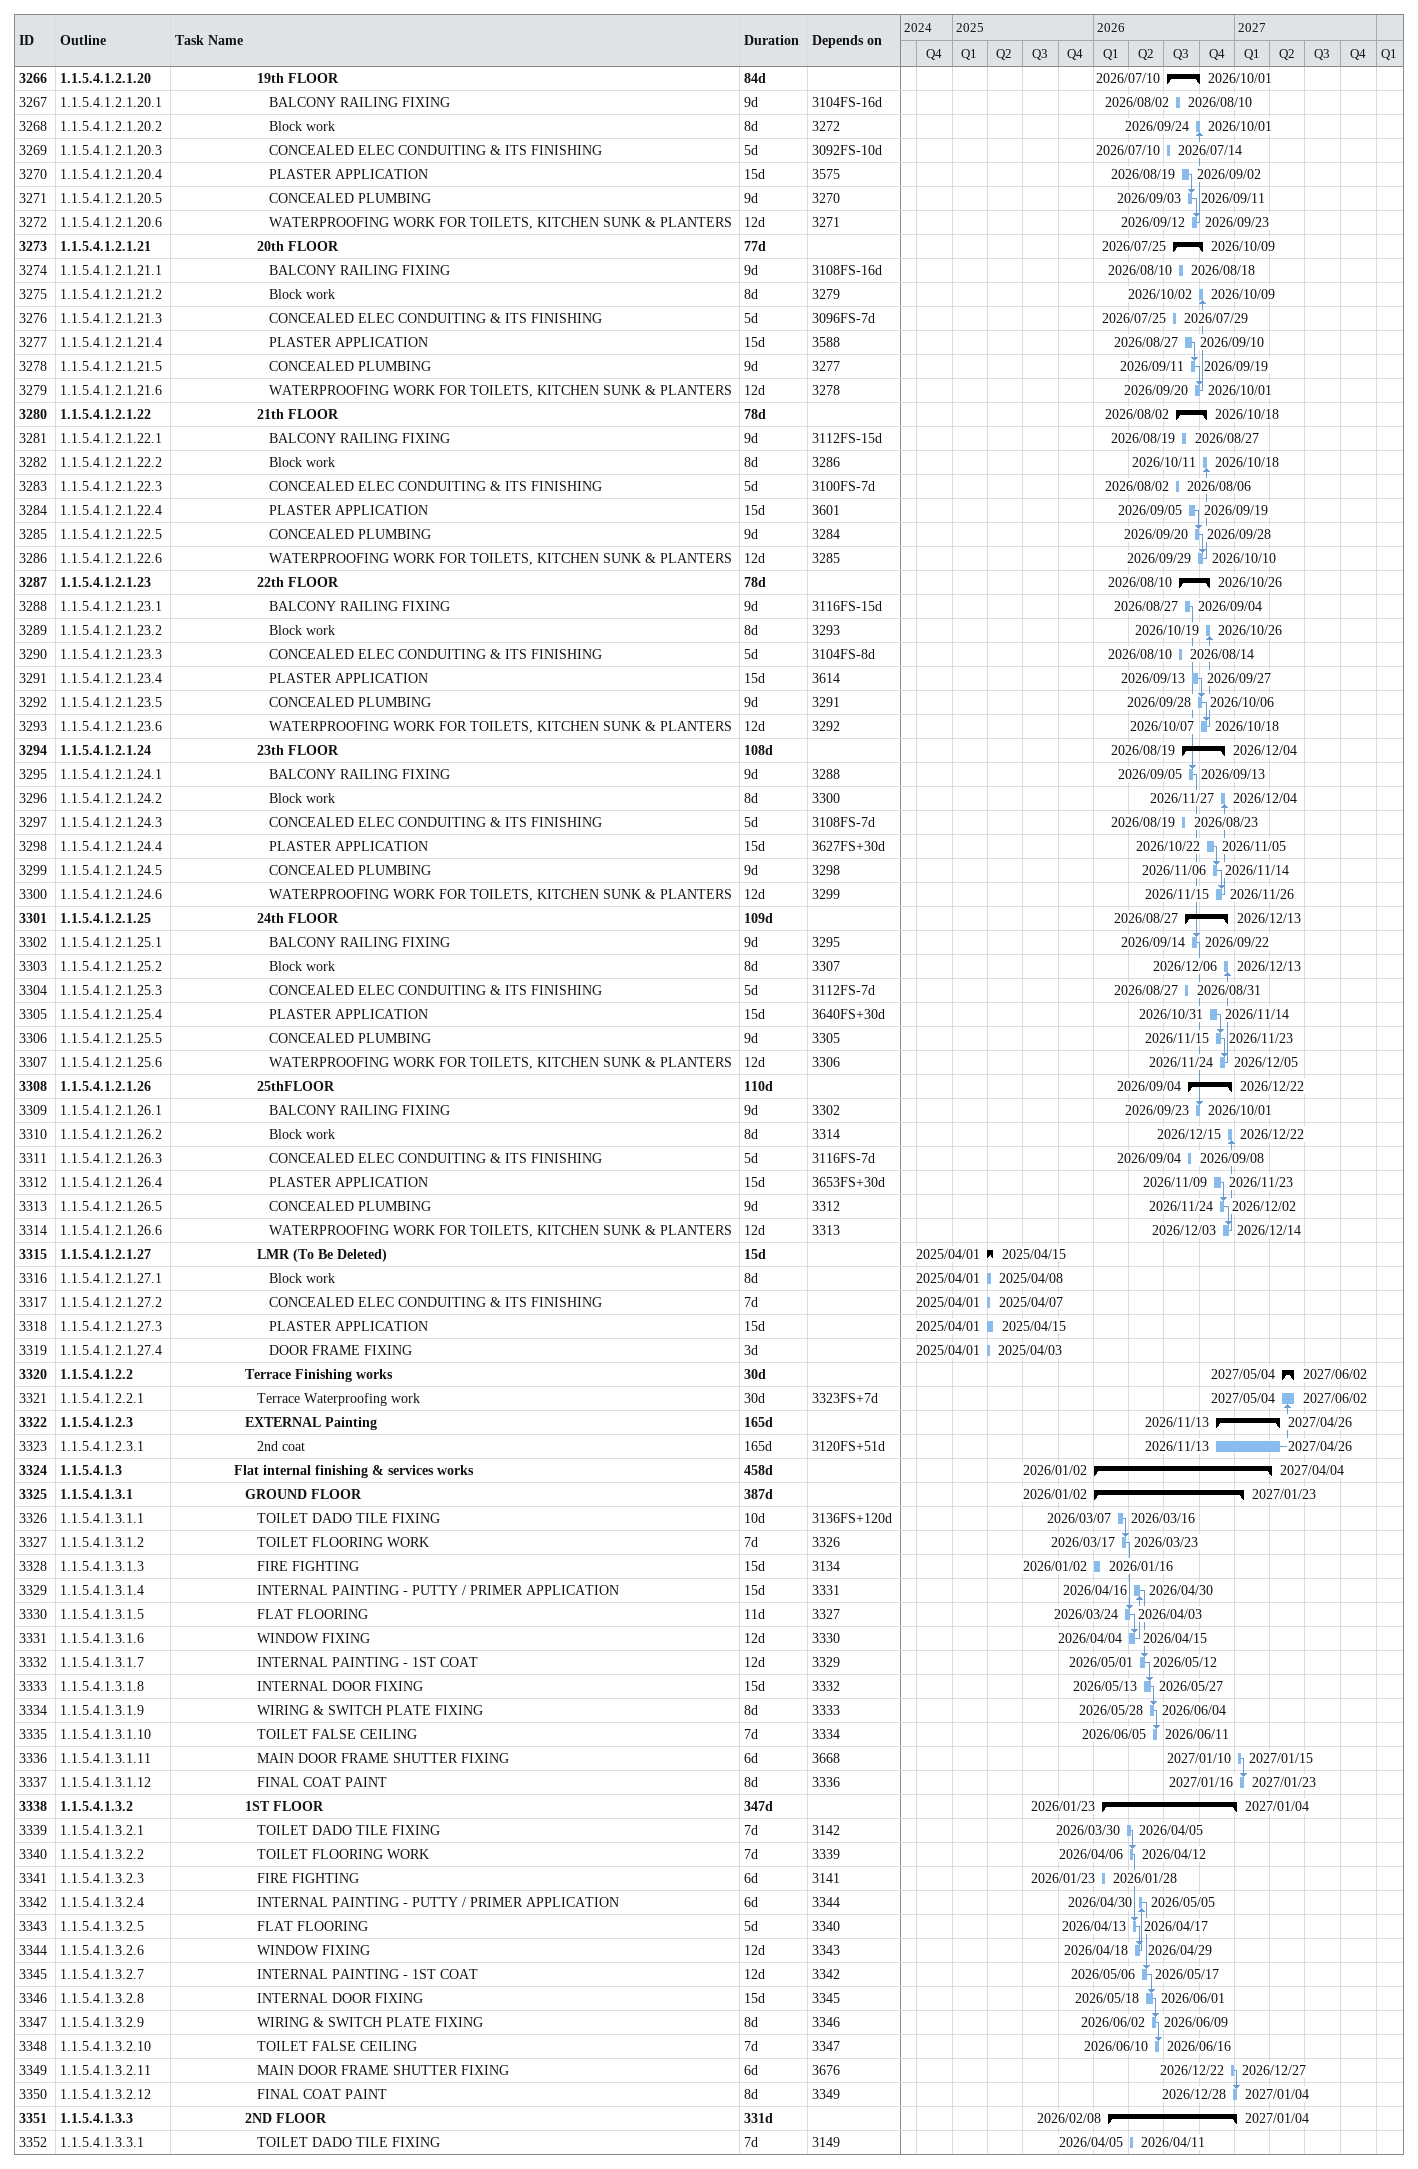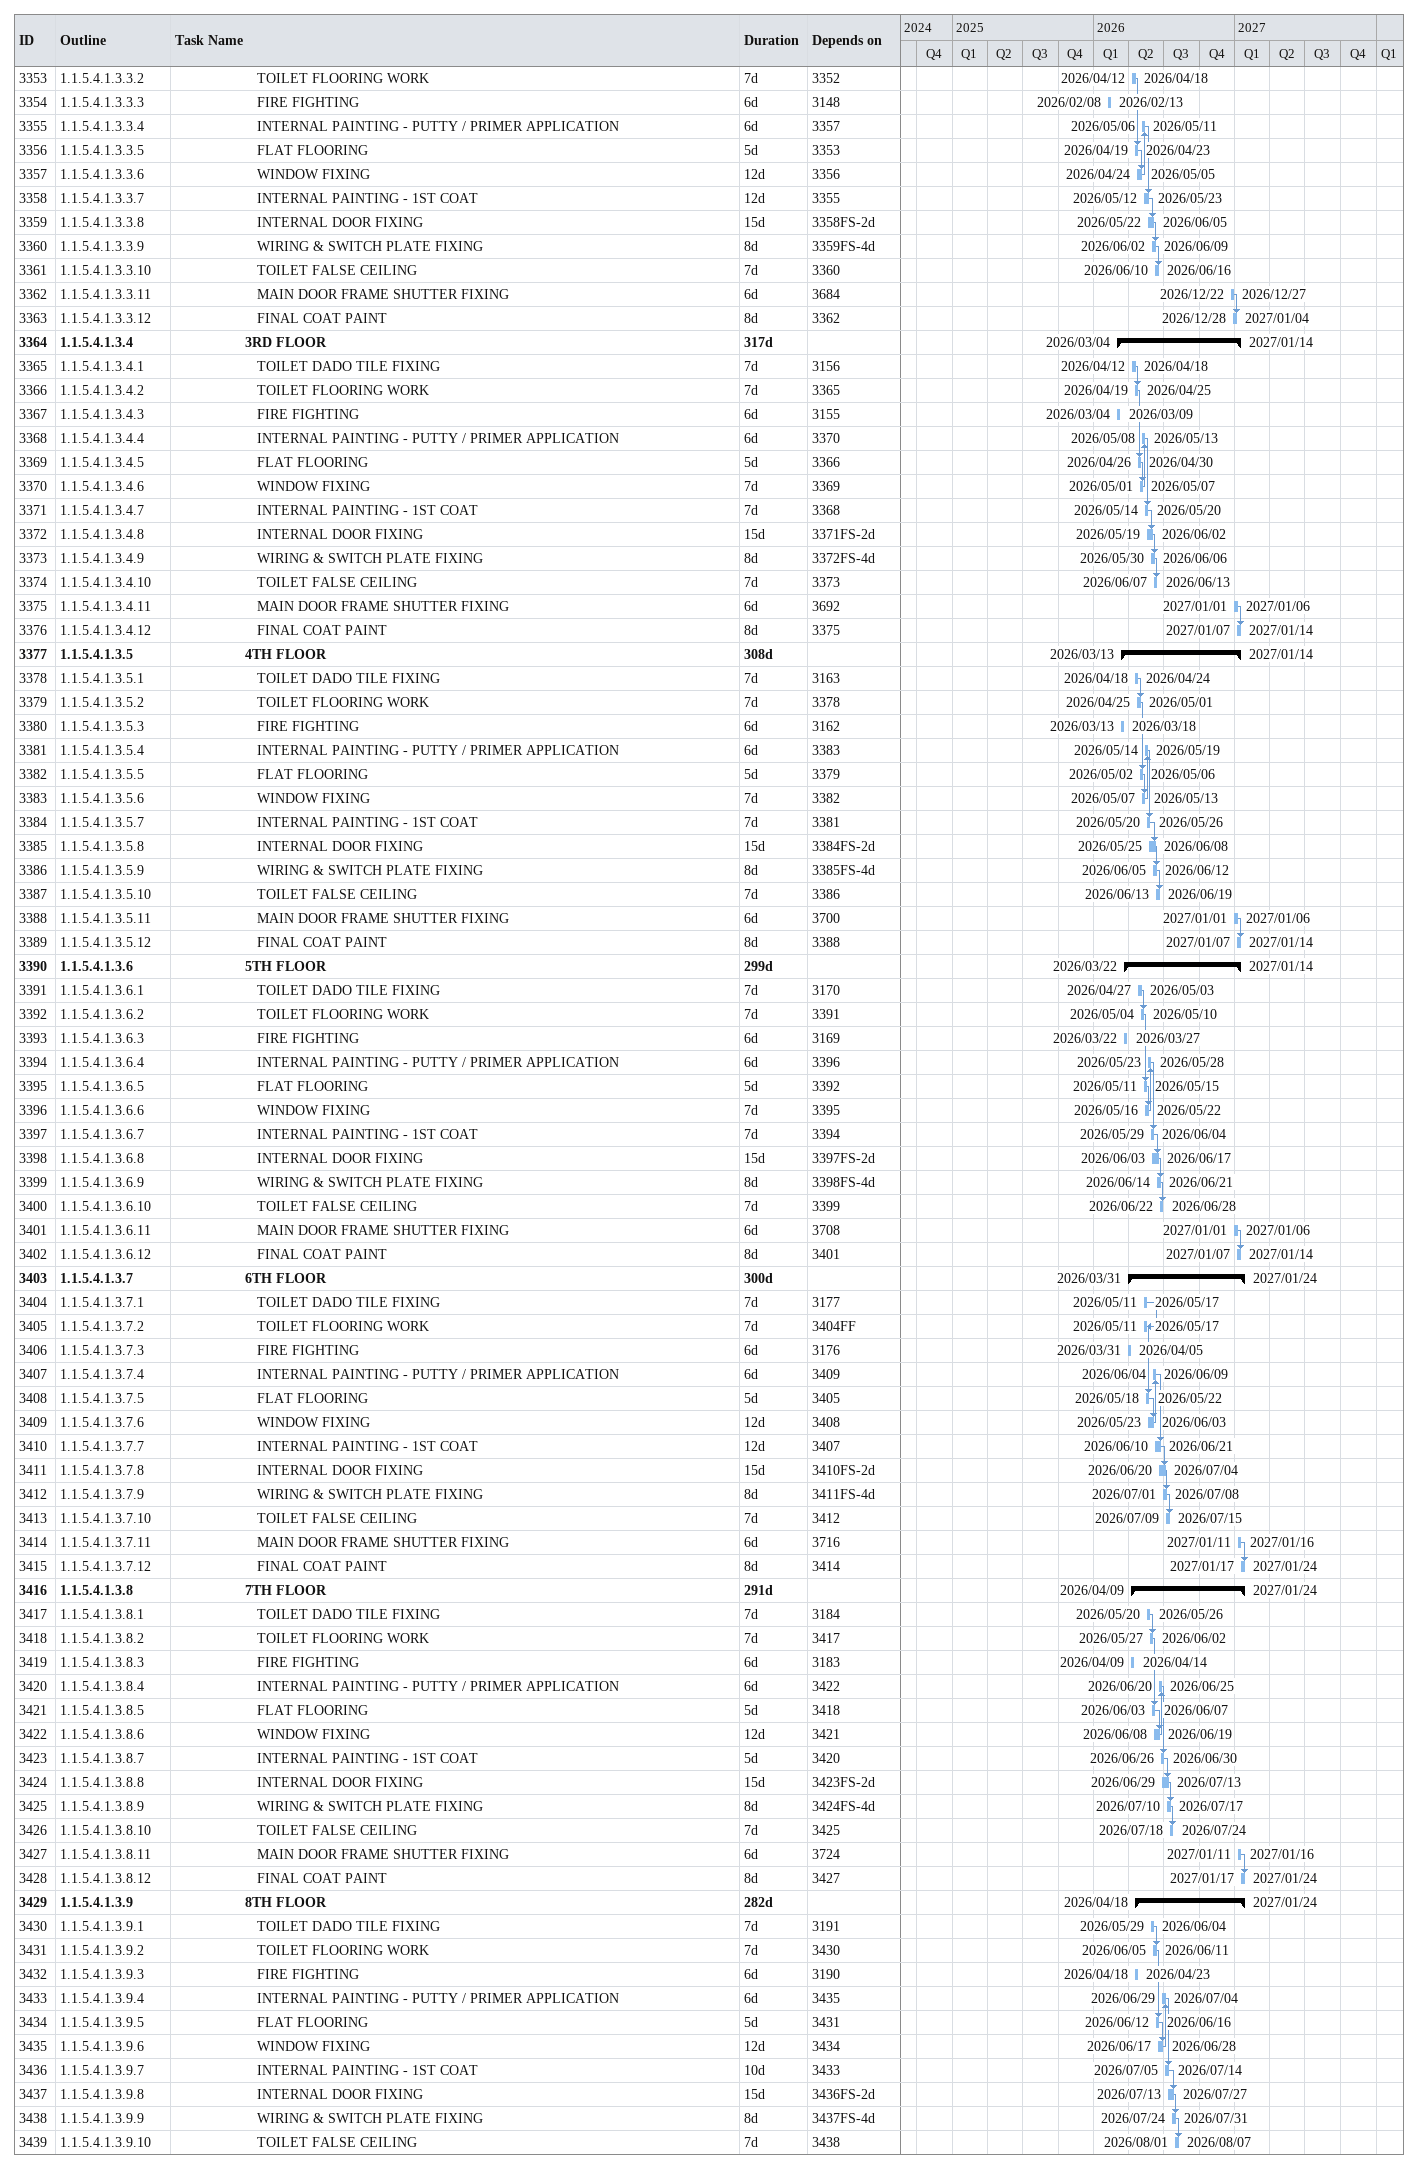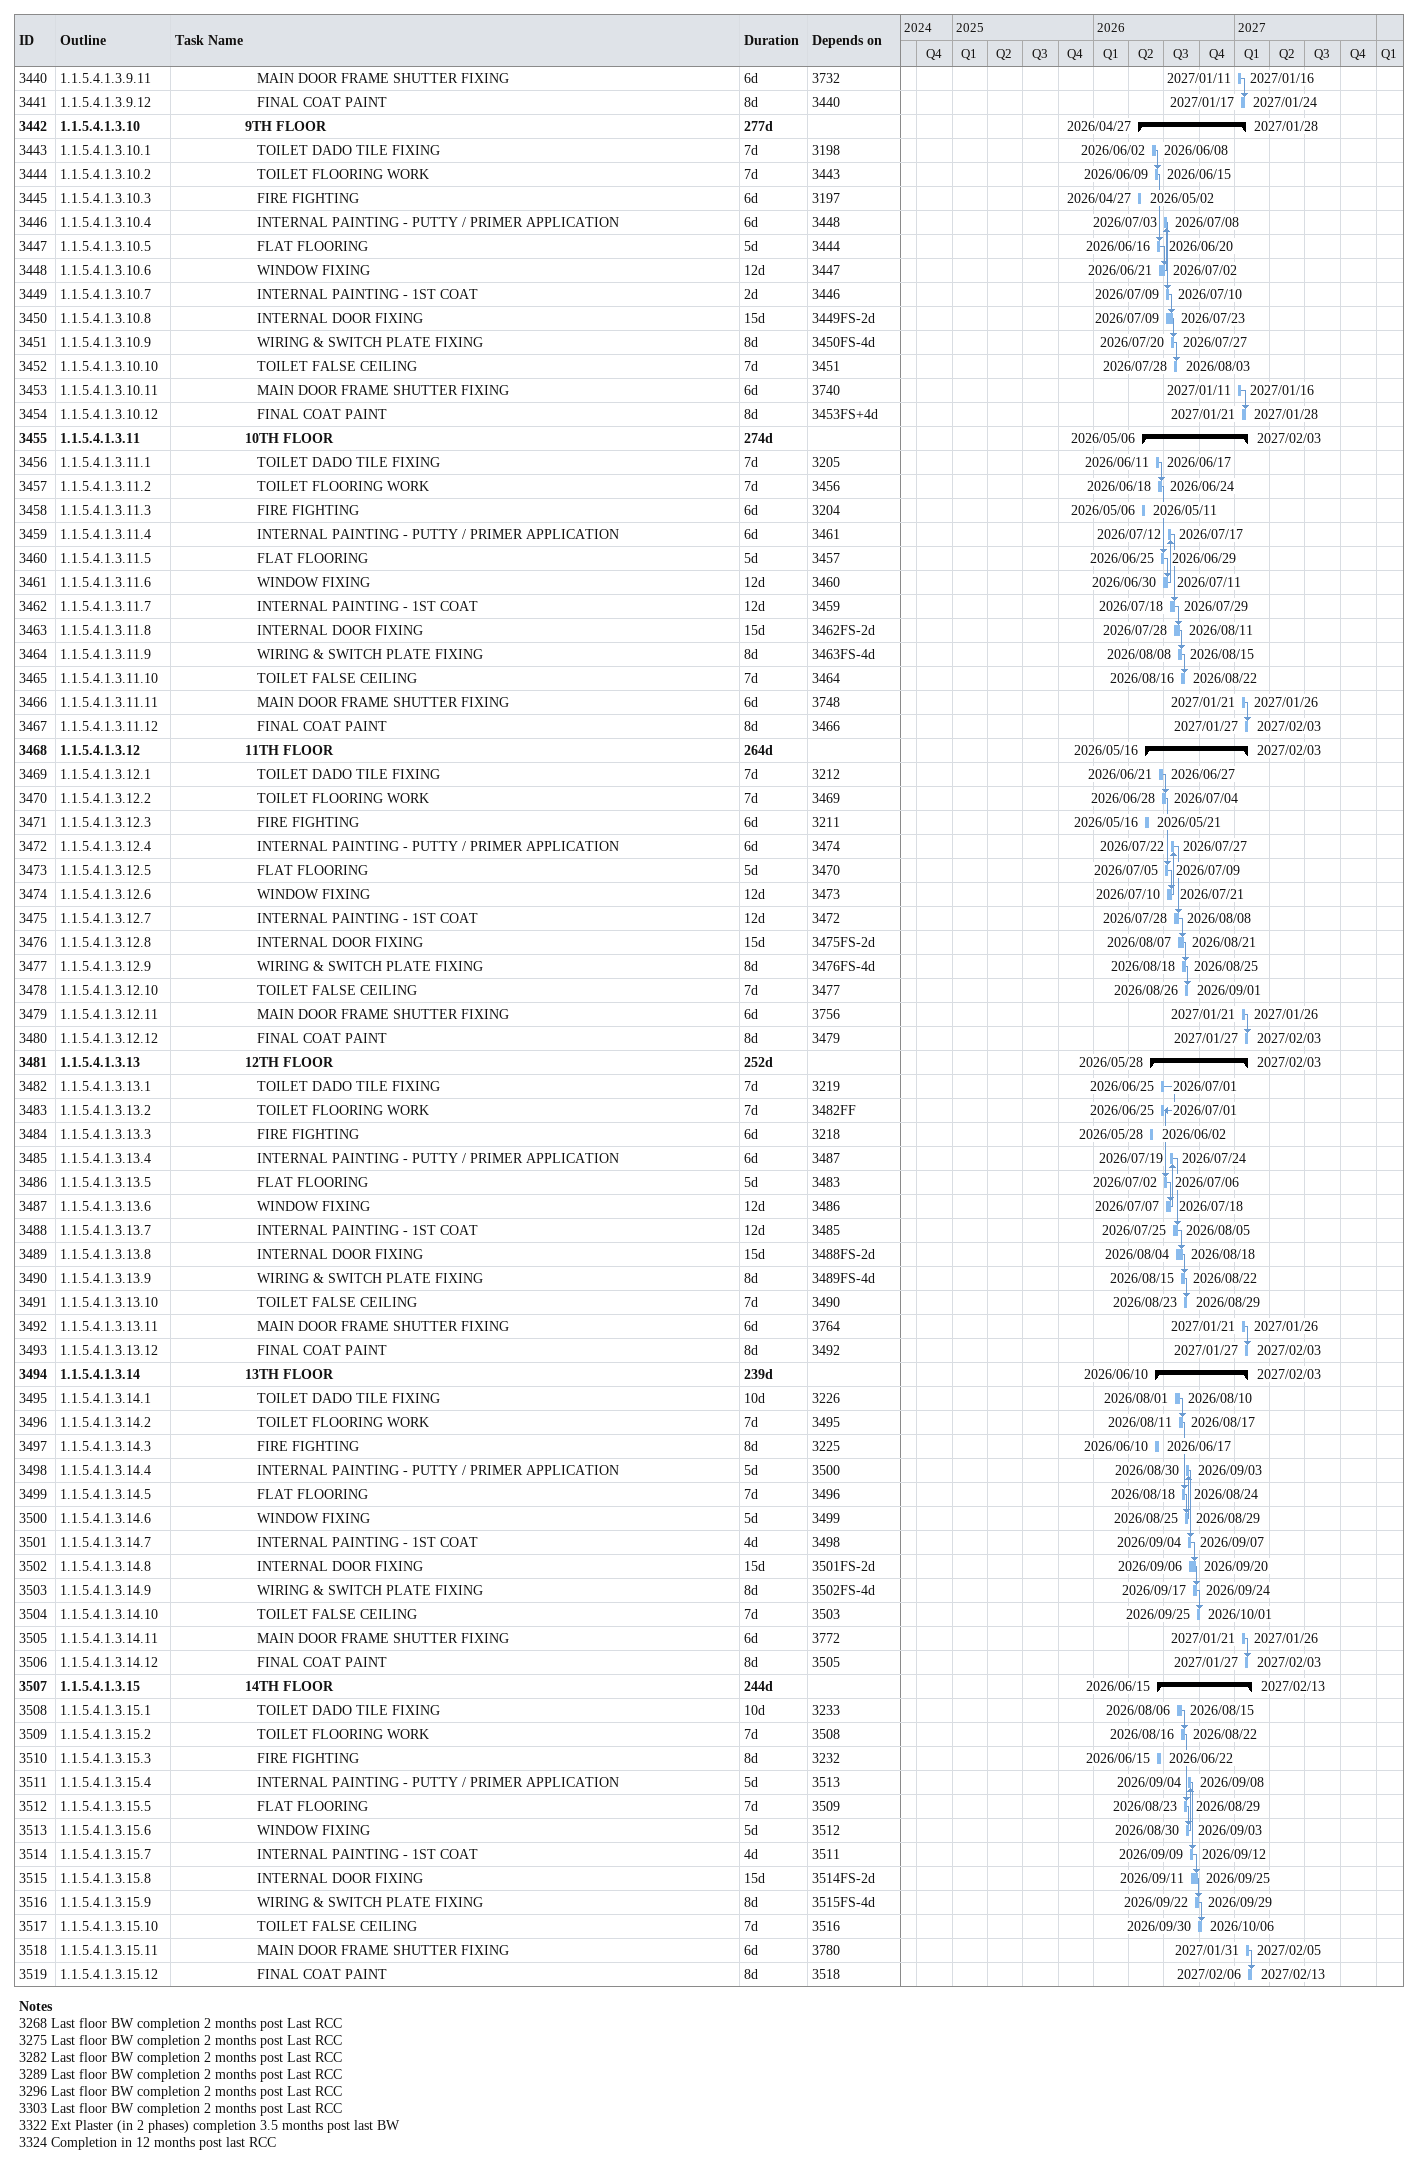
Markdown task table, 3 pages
| ID | WBS | Task | Duration | Start | Finish | Predecessors |
|---|---|---|---|---|---|---|
| 3266 | 1.1.5.4.1.2.1.20 | **19th FLOOR** | 84d | 2026-07-10 | 2026-10-01 |  |
| 3267 | 1.1.5.4.1.2.1.20.1 | BALCONY RAILING FIXING | 9d | 2026-08-02 | 2026-08-10 | 3104FS-16d |
| 3268 | 1.1.5.4.1.2.1.20.2 | Block work | 8d | 2026-09-24 | 2026-10-01 | 3272 |
| 3269 | 1.1.5.4.1.2.1.20.3 | CONCEALED ELEC CONDUITING & ITS FINISHING | 5d | 2026-07-10 | 2026-07-14 | 3092FS-10d |
| 3270 | 1.1.5.4.1.2.1.20.4 | PLASTER APPLICATION | 15d | 2026-08-19 | 2026-09-02 | 3575 |
| 3271 | 1.1.5.4.1.2.1.20.5 | CONCEALED PLUMBING | 9d | 2026-09-03 | 2026-09-11 | 3270 |
| 3272 | 1.1.5.4.1.2.1.20.6 | WATERPROOFING WORK FOR TOILETS, KITCHEN SUNK & PLANTERS | 12d | 2026-09-12 | 2026-09-23 | 3271 |
| 3273 | 1.1.5.4.1.2.1.21 | **20th FLOOR** | 77d | 2026-07-25 | 2026-10-09 |  |
| 3274 | 1.1.5.4.1.2.1.21.1 | BALCONY RAILING FIXING | 9d | 2026-08-10 | 2026-08-18 | 3108FS-16d |
| 3275 | 1.1.5.4.1.2.1.21.2 | Block work | 8d | 2026-10-02 | 2026-10-09 | 3279 |
| 3276 | 1.1.5.4.1.2.1.21.3 | CONCEALED ELEC CONDUITING & ITS FINISHING | 5d | 2026-07-25 | 2026-07-29 | 3096FS-7d |
| 3277 | 1.1.5.4.1.2.1.21.4 | PLASTER APPLICATION | 15d | 2026-08-27 | 2026-09-10 | 3588 |
| 3278 | 1.1.5.4.1.2.1.21.5 | CONCEALED PLUMBING | 9d | 2026-09-11 | 2026-09-19 | 3277 |
| 3279 | 1.1.5.4.1.2.1.21.6 | WATERPROOFING WORK FOR TOILETS, KITCHEN SUNK & PLANTERS | 12d | 2026-09-20 | 2026-10-01 | 3278 |
| 3280 | 1.1.5.4.1.2.1.22 | **21th FLOOR** | 78d | 2026-08-02 | 2026-10-18 |  |
| 3281 | 1.1.5.4.1.2.1.22.1 | BALCONY RAILING FIXING | 9d | 2026-08-19 | 2026-08-27 | 3112FS-15d |
| 3282 | 1.1.5.4.1.2.1.22.2 | Block work | 8d | 2026-10-11 | 2026-10-18 | 3286 |
| 3283 | 1.1.5.4.1.2.1.22.3 | CONCEALED ELEC CONDUITING & ITS FINISHING | 5d | 2026-08-02 | 2026-08-06 | 3100FS-7d |
| 3284 | 1.1.5.4.1.2.1.22.4 | PLASTER APPLICATION | 15d | 2026-09-05 | 2026-09-19 | 3601 |
| 3285 | 1.1.5.4.1.2.1.22.5 | CONCEALED PLUMBING | 9d | 2026-09-20 | 2026-09-28 | 3284 |
| 3286 | 1.1.5.4.1.2.1.22.6 | WATERPROOFING WORK FOR TOILETS, KITCHEN SUNK & PLANTERS | 12d | 2026-09-29 | 2026-10-10 | 3285 |
| 3287 | 1.1.5.4.1.2.1.23 | **22th FLOOR** | 78d | 2026-08-10 | 2026-10-26 |  |
| 3288 | 1.1.5.4.1.2.1.23.1 | BALCONY RAILING FIXING | 9d | 2026-08-27 | 2026-09-04 | 3116FS-15d |
| 3289 | 1.1.5.4.1.2.1.23.2 | Block work | 8d | 2026-10-19 | 2026-10-26 | 3293 |
| 3290 | 1.1.5.4.1.2.1.23.3 | CONCEALED ELEC CONDUITING & ITS FINISHING | 5d | 2026-08-10 | 2026-08-14 | 3104FS-8d |
| 3291 | 1.1.5.4.1.2.1.23.4 | PLASTER APPLICATION | 15d | 2026-09-13 | 2026-09-27 | 3614 |
| 3292 | 1.1.5.4.1.2.1.23.5 | CONCEALED PLUMBING | 9d | 2026-09-28 | 2026-10-06 | 3291 |
| 3293 | 1.1.5.4.1.2.1.23.6 | WATERPROOFING WORK FOR TOILETS, KITCHEN SUNK & PLANTERS | 12d | 2026-10-07 | 2026-10-18 | 3292 |
| 3294 | 1.1.5.4.1.2.1.24 | **23th FLOOR** | 108d | 2026-08-19 | 2026-12-04 |  |
| 3295 | 1.1.5.4.1.2.1.24.1 | BALCONY RAILING FIXING | 9d | 2026-09-05 | 2026-09-13 | 3288 |
| 3296 | 1.1.5.4.1.2.1.24.2 | Block work | 8d | 2026-11-27 | 2026-12-04 | 3300 |
| 3297 | 1.1.5.4.1.2.1.24.3 | CONCEALED ELEC CONDUITING & ITS FINISHING | 5d | 2026-08-19 | 2026-08-23 | 3108FS-7d |
| 3298 | 1.1.5.4.1.2.1.24.4 | PLASTER APPLICATION | 15d | 2026-10-22 | 2026-11-05 | 3627FS+30d |
| 3299 | 1.1.5.4.1.2.1.24.5 | CONCEALED PLUMBING | 9d | 2026-11-06 | 2026-11-14 | 3298 |
| 3300 | 1.1.5.4.1.2.1.24.6 | WATERPROOFING WORK FOR TOILETS, KITCHEN SUNK & PLANTERS | 12d | 2026-11-15 | 2026-11-26 | 3299 |
| 3301 | 1.1.5.4.1.2.1.25 | **24th FLOOR** | 109d | 2026-08-27 | 2026-12-13 |  |
| 3302 | 1.1.5.4.1.2.1.25.1 | BALCONY RAILING FIXING | 9d | 2026-09-14 | 2026-09-22 | 3295 |
| 3303 | 1.1.5.4.1.2.1.25.2 | Block work | 8d | 2026-12-06 | 2026-12-13 | 3307 |
| 3304 | 1.1.5.4.1.2.1.25.3 | CONCEALED ELEC CONDUITING & ITS FINISHING | 5d | 2026-08-27 | 2026-08-31 | 3112FS-7d |
| 3305 | 1.1.5.4.1.2.1.25.4 | PLASTER APPLICATION | 15d | 2026-10-31 | 2026-11-14 | 3640FS+30d |
| 3306 | 1.1.5.4.1.2.1.25.5 | CONCEALED PLUMBING | 9d | 2026-11-15 | 2026-11-23 | 3305 |
| 3307 | 1.1.5.4.1.2.1.25.6 | WATERPROOFING WORK FOR TOILETS, KITCHEN SUNK & PLANTERS | 12d | 2026-11-24 | 2026-12-05 | 3306 |
| 3308 | 1.1.5.4.1.2.1.26 | **25thFLOOR** | 110d | 2026-09-04 | 2026-12-22 |  |
| 3309 | 1.1.5.4.1.2.1.26.1 | BALCONY RAILING FIXING | 9d | 2026-09-23 | 2026-10-01 | 3302 |
| 3310 | 1.1.5.4.1.2.1.26.2 | Block work | 8d | 2026-12-15 | 2026-12-22 | 3314 |
| 3311 | 1.1.5.4.1.2.1.26.3 | CONCEALED ELEC CONDUITING & ITS FINISHING | 5d | 2026-09-04 | 2026-09-08 | 3116FS-7d |
| 3312 | 1.1.5.4.1.2.1.26.4 | PLASTER APPLICATION | 15d | 2026-11-09 | 2026-11-23 | 3653FS+30d |
| 3313 | 1.1.5.4.1.2.1.26.5 | CONCEALED PLUMBING | 9d | 2026-11-24 | 2026-12-02 | 3312 |
| 3314 | 1.1.5.4.1.2.1.26.6 | WATERPROOFING WORK FOR TOILETS, KITCHEN SUNK & PLANTERS | 12d | 2026-12-03 | 2026-12-14 | 3313 |
| 3315 | 1.1.5.4.1.2.1.27 | **LMR (To Be Deleted)** | 15d | 2025-04-01 | 2025-04-15 |  |
| 3316 | 1.1.5.4.1.2.1.27.1 | Block work | 8d | 2025-04-01 | 2025-04-08 |  |
| 3317 | 1.1.5.4.1.2.1.27.2 | CONCEALED ELEC CONDUITING & ITS FINISHING | 7d | 2025-04-01 | 2025-04-07 |  |
| 3318 | 1.1.5.4.1.2.1.27.3 | PLASTER APPLICATION | 15d | 2025-04-01 | 2025-04-15 |  |
| 3319 | 1.1.5.4.1.2.1.27.4 | DOOR FRAME FIXING | 3d | 2025-04-01 | 2025-04-03 |  |
| 3320 | 1.1.5.4.1.2.2 | **Terrace Finishing works** | 30d | 2027-05-04 | 2027-06-02 |  |
| 3321 | 1.1.5.4.1.2.2.1 | Terrace Waterproofing work | 30d | 2027-05-04 | 2027-06-02 | 3323FS+7d |
| 3322 | 1.1.5.4.1.2.3 | **EXTERNAL Painting** | 165d | 2026-11-13 | 2027-04-26 |  |
| 3323 | 1.1.5.4.1.2.3.1 | 2nd coat | 165d | 2026-11-13 | 2027-04-26 | 3120FS+51d |
| 3324 | 1.1.5.4.1.3 | **Flat internal finishing & services works** | 458d | 2026-01-02 | 2027-04-04 |  |
| 3325 | 1.1.5.4.1.3.1 | **GROUND FLOOR** | 387d | 2026-01-02 | 2027-01-23 |  |
| 3326 | 1.1.5.4.1.3.1.1 | TOILET DADO TILE FIXING | 10d | 2026-03-07 | 2026-03-16 | 3136FS+120d |
| 3327 | 1.1.5.4.1.3.1.2 | TOILET FLOORING WORK | 7d | 2026-03-17 | 2026-03-23 | 3326 |
| 3328 | 1.1.5.4.1.3.1.3 | FIRE FIGHTING | 15d | 2026-01-02 | 2026-01-16 | 3134 |
| 3329 | 1.1.5.4.1.3.1.4 | INTERNAL PAINTING - PUTTY / PRIMER APPLICATION | 15d | 2026-04-16 | 2026-04-30 | 3331 |
| 3330 | 1.1.5.4.1.3.1.5 | FLAT FLOORING | 11d | 2026-03-24 | 2026-04-03 | 3327 |
| 3331 | 1.1.5.4.1.3.1.6 | WINDOW FIXING | 12d | 2026-04-04 | 2026-04-15 | 3330 |
| 3332 | 1.1.5.4.1.3.1.7 | INTERNAL PAINTING - 1ST COAT | 12d | 2026-05-01 | 2026-05-12 | 3329 |
| 3333 | 1.1.5.4.1.3.1.8 | INTERNAL DOOR FIXING | 15d | 2026-05-13 | 2026-05-27 | 3332 |
| 3334 | 1.1.5.4.1.3.1.9 | WIRING & SWITCH PLATE FIXING | 8d | 2026-05-28 | 2026-06-04 | 3333 |
| 3335 | 1.1.5.4.1.3.1.10 | TOILET FALSE CEILING | 7d | 2026-06-05 | 2026-06-11 | 3334 |
| 3336 | 1.1.5.4.1.3.1.11 | MAIN DOOR FRAME SHUTTER FIXING | 6d | 2027-01-10 | 2027-01-15 | 3668 |
| 3337 | 1.1.5.4.1.3.1.12 | FINAL COAT PAINT | 8d | 2027-01-16 | 2027-01-23 | 3336 |
| 3338 | 1.1.5.4.1.3.2 | **1ST FLOOR** | 347d | 2026-01-23 | 2027-01-04 |  |
| 3339 | 1.1.5.4.1.3.2.1 | TOILET DADO TILE FIXING | 7d | 2026-03-30 | 2026-04-05 | 3142 |
| 3340 | 1.1.5.4.1.3.2.2 | TOILET FLOORING WORK | 7d | 2026-04-06 | 2026-04-12 | 3339 |
| 3341 | 1.1.5.4.1.3.2.3 | FIRE FIGHTING | 6d | 2026-01-23 | 2026-01-28 | 3141 |
| 3342 | 1.1.5.4.1.3.2.4 | INTERNAL PAINTING - PUTTY / PRIMER APPLICATION | 6d | 2026-04-30 | 2026-05-05 | 3344 |
| 3343 | 1.1.5.4.1.3.2.5 | FLAT FLOORING | 5d | 2026-04-13 | 2026-04-17 | 3340 |
| 3344 | 1.1.5.4.1.3.2.6 | WINDOW FIXING | 12d | 2026-04-18 | 2026-04-29 | 3343 |
| 3345 | 1.1.5.4.1.3.2.7 | INTERNAL PAINTING - 1ST COAT | 12d | 2026-05-06 | 2026-05-17 | 3342 |
| 3346 | 1.1.5.4.1.3.2.8 | INTERNAL DOOR FIXING | 15d | 2026-05-18 | 2026-06-01 | 3345 |
| 3347 | 1.1.5.4.1.3.2.9 | WIRING & SWITCH PLATE FIXING | 8d | 2026-06-02 | 2026-06-09 | 3346 |
| 3348 | 1.1.5.4.1.3.2.10 | TOILET FALSE CEILING | 7d | 2026-06-10 | 2026-06-16 | 3347 |
| 3349 | 1.1.5.4.1.3.2.11 | MAIN DOOR FRAME SHUTTER FIXING | 6d | 2026-12-22 | 2026-12-27 | 3676 |
| 3350 | 1.1.5.4.1.3.2.12 | FINAL COAT PAINT | 8d | 2026-12-28 | 2027-01-04 | 3349 |
| 3351 | 1.1.5.4.1.3.3 | **2ND FLOOR** | 331d | 2026-02-08 | 2027-01-04 |  |
| 3352 | 1.1.5.4.1.3.3.1 | TOILET DADO TILE FIXING | 7d | 2026-04-05 | 2026-04-11 | 3149 |
| 3353 | 1.1.5.4.1.3.3.2 | TOILET FLOORING WORK | 7d | 2026-04-12 | 2026-04-18 | 3352 |
| 3354 | 1.1.5.4.1.3.3.3 | FIRE FIGHTING | 6d | 2026-02-08 | 2026-02-13 | 3148 |
| 3355 | 1.1.5.4.1.3.3.4 | INTERNAL PAINTING - PUTTY / PRIMER APPLICATION | 6d | 2026-05-06 | 2026-05-11 | 3357 |
| 3356 | 1.1.5.4.1.3.3.5 | FLAT FLOORING | 5d | 2026-04-19 | 2026-04-23 | 3353 |
| 3357 | 1.1.5.4.1.3.3.6 | WINDOW FIXING | 12d | 2026-04-24 | 2026-05-05 | 3356 |
| 3358 | 1.1.5.4.1.3.3.7 | INTERNAL PAINTING - 1ST COAT | 12d | 2026-05-12 | 2026-05-23 | 3355 |
| 3359 | 1.1.5.4.1.3.3.8 | INTERNAL DOOR FIXING | 15d | 2026-05-22 | 2026-06-05 | 3358FS-2d |
| 3360 | 1.1.5.4.1.3.3.9 | WIRING & SWITCH PLATE FIXING | 8d | 2026-06-02 | 2026-06-09 | 3359FS-4d |
| 3361 | 1.1.5.4.1.3.3.10 | TOILET FALSE CEILING | 7d | 2026-06-10 | 2026-06-16 | 3360 |
| 3362 | 1.1.5.4.1.3.3.11 | MAIN DOOR FRAME SHUTTER FIXING | 6d | 2026-12-22 | 2026-12-27 | 3684 |
| 3363 | 1.1.5.4.1.3.3.12 | FINAL COAT PAINT | 8d | 2026-12-28 | 2027-01-04 | 3362 |
| 3364 | 1.1.5.4.1.3.4 | **3RD FLOOR** | 317d | 2026-03-04 | 2027-01-14 |  |
| 3365 | 1.1.5.4.1.3.4.1 | TOILET DADO TILE FIXING | 7d | 2026-04-12 | 2026-04-18 | 3156 |
| 3366 | 1.1.5.4.1.3.4.2 | TOILET FLOORING WORK | 7d | 2026-04-19 | 2026-04-25 | 3365 |
| 3367 | 1.1.5.4.1.3.4.3 | FIRE FIGHTING | 6d | 2026-03-04 | 2026-03-09 | 3155 |
| 3368 | 1.1.5.4.1.3.4.4 | INTERNAL PAINTING - PUTTY / PRIMER APPLICATION | 6d | 2026-05-08 | 2026-05-13 | 3370 |
| 3369 | 1.1.5.4.1.3.4.5 | FLAT FLOORING | 5d | 2026-04-26 | 2026-04-30 | 3366 |
| 3370 | 1.1.5.4.1.3.4.6 | WINDOW FIXING | 7d | 2026-05-01 | 2026-05-07 | 3369 |
| 3371 | 1.1.5.4.1.3.4.7 | INTERNAL PAINTING - 1ST COAT | 7d | 2026-05-14 | 2026-05-20 | 3368 |
| 3372 | 1.1.5.4.1.3.4.8 | INTERNAL DOOR FIXING | 15d | 2026-05-19 | 2026-06-02 | 3371FS-2d |
| 3373 | 1.1.5.4.1.3.4.9 | WIRING & SWITCH PLATE FIXING | 8d | 2026-05-30 | 2026-06-06 | 3372FS-4d |
| 3374 | 1.1.5.4.1.3.4.10 | TOILET FALSE CEILING | 7d | 2026-06-07 | 2026-06-13 | 3373 |
| 3375 | 1.1.5.4.1.3.4.11 | MAIN DOOR FRAME SHUTTER FIXING | 6d | 2027-01-01 | 2027-01-06 | 3692 |
| 3376 | 1.1.5.4.1.3.4.12 | FINAL COAT PAINT | 8d | 2027-01-07 | 2027-01-14 | 3375 |
| 3377 | 1.1.5.4.1.3.5 | **4TH FLOOR** | 308d | 2026-03-13 | 2027-01-14 |  |
| 3378 | 1.1.5.4.1.3.5.1 | TOILET DADO TILE FIXING | 7d | 2026-04-18 | 2026-04-24 | 3163 |
| 3379 | 1.1.5.4.1.3.5.2 | TOILET FLOORING WORK | 7d | 2026-04-25 | 2026-05-01 | 3378 |
| 3380 | 1.1.5.4.1.3.5.3 | FIRE FIGHTING | 6d | 2026-03-13 | 2026-03-18 | 3162 |
| 3381 | 1.1.5.4.1.3.5.4 | INTERNAL PAINTING - PUTTY / PRIMER APPLICATION | 6d | 2026-05-14 | 2026-05-19 | 3383 |
| 3382 | 1.1.5.4.1.3.5.5 | FLAT FLOORING | 5d | 2026-05-02 | 2026-05-06 | 3379 |
| 3383 | 1.1.5.4.1.3.5.6 | WINDOW FIXING | 7d | 2026-05-07 | 2026-05-13 | 3382 |
| 3384 | 1.1.5.4.1.3.5.7 | INTERNAL PAINTING - 1ST COAT | 7d | 2026-05-20 | 2026-05-26 | 3381 |
| 3385 | 1.1.5.4.1.3.5.8 | INTERNAL DOOR FIXING | 15d | 2026-05-25 | 2026-06-08 | 3384FS-2d |
| 3386 | 1.1.5.4.1.3.5.9 | WIRING & SWITCH PLATE FIXING | 8d | 2026-06-05 | 2026-06-12 | 3385FS-4d |
| 3387 | 1.1.5.4.1.3.5.10 | TOILET FALSE CEILING | 7d | 2026-06-13 | 2026-06-19 | 3386 |
| 3388 | 1.1.5.4.1.3.5.11 | MAIN DOOR FRAME SHUTTER FIXING | 6d | 2027-01-01 | 2027-01-06 | 3700 |
| 3389 | 1.1.5.4.1.3.5.12 | FINAL COAT PAINT | 8d | 2027-01-07 | 2027-01-14 | 3388 |
| 3390 | 1.1.5.4.1.3.6 | **5TH FLOOR** | 299d | 2026-03-22 | 2027-01-14 |  |
| 3391 | 1.1.5.4.1.3.6.1 | TOILET DADO TILE FIXING | 7d | 2026-04-27 | 2026-05-03 | 3170 |
| 3392 | 1.1.5.4.1.3.6.2 | TOILET FLOORING WORK | 7d | 2026-05-04 | 2026-05-10 | 3391 |
| 3393 | 1.1.5.4.1.3.6.3 | FIRE FIGHTING | 6d | 2026-03-22 | 2026-03-27 | 3169 |
| 3394 | 1.1.5.4.1.3.6.4 | INTERNAL PAINTING - PUTTY / PRIMER APPLICATION | 6d | 2026-05-23 | 2026-05-28 | 3396 |
| 3395 | 1.1.5.4.1.3.6.5 | FLAT FLOORING | 5d | 2026-05-11 | 2026-05-15 | 3392 |
| 3396 | 1.1.5.4.1.3.6.6 | WINDOW FIXING | 7d | 2026-05-16 | 2026-05-22 | 3395 |
| 3397 | 1.1.5.4.1.3.6.7 | INTERNAL PAINTING - 1ST COAT | 7d | 2026-05-29 | 2026-06-04 | 3394 |
| 3398 | 1.1.5.4.1.3.6.8 | INTERNAL DOOR FIXING | 15d | 2026-06-03 | 2026-06-17 | 3397FS-2d |
| 3399 | 1.1.5.4.1.3.6.9 | WIRING & SWITCH PLATE FIXING | 8d | 2026-06-14 | 2026-06-21 | 3398FS-4d |
| 3400 | 1.1.5.4.1.3.6.10 | TOILET FALSE CEILING | 7d | 2026-06-22 | 2026-06-28 | 3399 |
| 3401 | 1.1.5.4.1.3.6.11 | MAIN DOOR FRAME SHUTTER FIXING | 6d | 2027-01-01 | 2027-01-06 | 3708 |
| 3402 | 1.1.5.4.1.3.6.12 | FINAL COAT PAINT | 8d | 2027-01-07 | 2027-01-14 | 3401 |
| 3403 | 1.1.5.4.1.3.7 | **6TH FLOOR** | 300d | 2026-03-31 | 2027-01-24 |  |
| 3404 | 1.1.5.4.1.3.7.1 | TOILET DADO TILE FIXING | 7d | 2026-05-11 | 2026-05-17 | 3177 |
| 3405 | 1.1.5.4.1.3.7.2 | TOILET FLOORING WORK | 7d | 2026-05-11 | 2026-05-17 | 3404FF |
| 3406 | 1.1.5.4.1.3.7.3 | FIRE FIGHTING | 6d | 2026-03-31 | 2026-04-05 | 3176 |
| 3407 | 1.1.5.4.1.3.7.4 | INTERNAL PAINTING - PUTTY / PRIMER APPLICATION | 6d | 2026-06-04 | 2026-06-09 | 3409 |
| 3408 | 1.1.5.4.1.3.7.5 | FLAT FLOORING | 5d | 2026-05-18 | 2026-05-22 | 3405 |
| 3409 | 1.1.5.4.1.3.7.6 | WINDOW FIXING | 12d | 2026-05-23 | 2026-06-03 | 3408 |
| 3410 | 1.1.5.4.1.3.7.7 | INTERNAL PAINTING - 1ST COAT | 12d | 2026-06-10 | 2026-06-21 | 3407 |
| 3411 | 1.1.5.4.1.3.7.8 | INTERNAL DOOR FIXING | 15d | 2026-06-20 | 2026-07-04 | 3410FS-2d |
| 3412 | 1.1.5.4.1.3.7.9 | WIRING & SWITCH PLATE FIXING | 8d | 2026-07-01 | 2026-07-08 | 3411FS-4d |
| 3413 | 1.1.5.4.1.3.7.10 | TOILET FALSE CEILING | 7d | 2026-07-09 | 2026-07-15 | 3412 |
| 3414 | 1.1.5.4.1.3.7.11 | MAIN DOOR FRAME SHUTTER FIXING | 6d | 2027-01-11 | 2027-01-16 | 3716 |
| 3415 | 1.1.5.4.1.3.7.12 | FINAL COAT PAINT | 8d | 2027-01-17 | 2027-01-24 | 3414 |
| 3416 | 1.1.5.4.1.3.8 | **7TH FLOOR** | 291d | 2026-04-09 | 2027-01-24 |  |
| 3417 | 1.1.5.4.1.3.8.1 | TOILET DADO TILE FIXING | 7d | 2026-05-20 | 2026-05-26 | 3184 |
| 3418 | 1.1.5.4.1.3.8.2 | TOILET FLOORING WORK | 7d | 2026-05-27 | 2026-06-02 | 3417 |
| 3419 | 1.1.5.4.1.3.8.3 | FIRE FIGHTING | 6d | 2026-04-09 | 2026-04-14 | 3183 |
| 3420 | 1.1.5.4.1.3.8.4 | INTERNAL PAINTING - PUTTY / PRIMER APPLICATION | 6d | 2026-06-20 | 2026-06-25 | 3422 |
| 3421 | 1.1.5.4.1.3.8.5 | FLAT FLOORING | 5d | 2026-06-03 | 2026-06-07 | 3418 |
| 3422 | 1.1.5.4.1.3.8.6 | WINDOW FIXING | 12d | 2026-06-08 | 2026-06-19 | 3421 |
| 3423 | 1.1.5.4.1.3.8.7 | INTERNAL PAINTING - 1ST COAT | 5d | 2026-06-26 | 2026-06-30 | 3420 |
| 3424 | 1.1.5.4.1.3.8.8 | INTERNAL DOOR FIXING | 15d | 2026-06-29 | 2026-07-13 | 3423FS-2d |
| 3425 | 1.1.5.4.1.3.8.9 | WIRING & SWITCH PLATE FIXING | 8d | 2026-07-10 | 2026-07-17 | 3424FS-4d |
| 3426 | 1.1.5.4.1.3.8.10 | TOILET FALSE CEILING | 7d | 2026-07-18 | 2026-07-24 | 3425 |
| 3427 | 1.1.5.4.1.3.8.11 | MAIN DOOR FRAME SHUTTER FIXING | 6d | 2027-01-11 | 2027-01-16 | 3724 |
| 3428 | 1.1.5.4.1.3.8.12 | FINAL COAT PAINT | 8d | 2027-01-17 | 2027-01-24 | 3427 |
| 3429 | 1.1.5.4.1.3.9 | **8TH FLOOR** | 282d | 2026-04-18 | 2027-01-24 |  |
| 3430 | 1.1.5.4.1.3.9.1 | TOILET DADO TILE FIXING | 7d | 2026-05-29 | 2026-06-04 | 3191 |
| 3431 | 1.1.5.4.1.3.9.2 | TOILET FLOORING WORK | 7d | 2026-06-05 | 2026-06-11 | 3430 |
| 3432 | 1.1.5.4.1.3.9.3 | FIRE FIGHTING | 6d | 2026-04-18 | 2026-04-23 | 3190 |
| 3433 | 1.1.5.4.1.3.9.4 | INTERNAL PAINTING - PUTTY / PRIMER APPLICATION | 6d | 2026-06-29 | 2026-07-04 | 3435 |
| 3434 | 1.1.5.4.1.3.9.5 | FLAT FLOORING | 5d | 2026-06-12 | 2026-06-16 | 3431 |
| 3435 | 1.1.5.4.1.3.9.6 | WINDOW FIXING | 12d | 2026-06-17 | 2026-06-28 | 3434 |
| 3436 | 1.1.5.4.1.3.9.7 | INTERNAL PAINTING - 1ST COAT | 10d | 2026-07-05 | 2026-07-14 | 3433 |
| 3437 | 1.1.5.4.1.3.9.8 | INTERNAL DOOR FIXING | 15d | 2026-07-13 | 2026-07-27 | 3436FS-2d |
| 3438 | 1.1.5.4.1.3.9.9 | WIRING & SWITCH PLATE FIXING | 8d | 2026-07-24 | 2026-07-31 | 3437FS-4d |
| 3439 | 1.1.5.4.1.3.9.10 | TOILET FALSE CEILING | 7d | 2026-08-01 | 2026-08-07 | 3438 |
| 3440 | 1.1.5.4.1.3.9.11 | MAIN DOOR FRAME SHUTTER FIXING | 6d | 2027-01-11 | 2027-01-16 | 3732 |
| 3441 | 1.1.5.4.1.3.9.12 | FINAL COAT PAINT | 8d | 2027-01-17 | 2027-01-24 | 3440 |
| 3442 | 1.1.5.4.1.3.10 | **9TH FLOOR** | 277d | 2026-04-27 | 2027-01-28 |  |
| 3443 | 1.1.5.4.1.3.10.1 | TOILET DADO TILE FIXING | 7d | 2026-06-02 | 2026-06-08 | 3198 |
| 3444 | 1.1.5.4.1.3.10.2 | TOILET FLOORING WORK | 7d | 2026-06-09 | 2026-06-15 | 3443 |
| 3445 | 1.1.5.4.1.3.10.3 | FIRE FIGHTING | 6d | 2026-04-27 | 2026-05-02 | 3197 |
| 3446 | 1.1.5.4.1.3.10.4 | INTERNAL PAINTING - PUTTY / PRIMER APPLICATION | 6d | 2026-07-03 | 2026-07-08 | 3448 |
| 3447 | 1.1.5.4.1.3.10.5 | FLAT FLOORING | 5d | 2026-06-16 | 2026-06-20 | 3444 |
| 3448 | 1.1.5.4.1.3.10.6 | WINDOW FIXING | 12d | 2026-06-21 | 2026-07-02 | 3447 |
| 3449 | 1.1.5.4.1.3.10.7 | INTERNAL PAINTING - 1ST COAT | 2d | 2026-07-09 | 2026-07-10 | 3446 |
| 3450 | 1.1.5.4.1.3.10.8 | INTERNAL DOOR FIXING | 15d | 2026-07-09 | 2026-07-23 | 3449FS-2d |
| 3451 | 1.1.5.4.1.3.10.9 | WIRING & SWITCH PLATE FIXING | 8d | 2026-07-20 | 2026-07-27 | 3450FS-4d |
| 3452 | 1.1.5.4.1.3.10.10 | TOILET FALSE CEILING | 7d | 2026-07-28 | 2026-08-03 | 3451 |
| 3453 | 1.1.5.4.1.3.10.11 | MAIN DOOR FRAME SHUTTER FIXING | 6d | 2027-01-11 | 2027-01-16 | 3740 |
| 3454 | 1.1.5.4.1.3.10.12 | FINAL COAT PAINT | 8d | 2027-01-21 | 2027-01-28 | 3453FS+4d |
| 3455 | 1.1.5.4.1.3.11 | **10TH FLOOR** | 274d | 2026-05-06 | 2027-02-03 |  |
| 3456 | 1.1.5.4.1.3.11.1 | TOILET DADO TILE FIXING | 7d | 2026-06-11 | 2026-06-17 | 3205 |
| 3457 | 1.1.5.4.1.3.11.2 | TOILET FLOORING WORK | 7d | 2026-06-18 | 2026-06-24 | 3456 |
| 3458 | 1.1.5.4.1.3.11.3 | FIRE FIGHTING | 6d | 2026-05-06 | 2026-05-11 | 3204 |
| 3459 | 1.1.5.4.1.3.11.4 | INTERNAL PAINTING - PUTTY / PRIMER APPLICATION | 6d | 2026-07-12 | 2026-07-17 | 3461 |
| 3460 | 1.1.5.4.1.3.11.5 | FLAT FLOORING | 5d | 2026-06-25 | 2026-06-29 | 3457 |
| 3461 | 1.1.5.4.1.3.11.6 | WINDOW FIXING | 12d | 2026-06-30 | 2026-07-11 | 3460 |
| 3462 | 1.1.5.4.1.3.11.7 | INTERNAL PAINTING - 1ST COAT | 12d | 2026-07-18 | 2026-07-29 | 3459 |
| 3463 | 1.1.5.4.1.3.11.8 | INTERNAL DOOR FIXING | 15d | 2026-07-28 | 2026-08-11 | 3462FS-2d |
| 3464 | 1.1.5.4.1.3.11.9 | WIRING & SWITCH PLATE FIXING | 8d | 2026-08-08 | 2026-08-15 | 3463FS-4d |
| 3465 | 1.1.5.4.1.3.11.10 | TOILET FALSE CEILING | 7d | 2026-08-16 | 2026-08-22 | 3464 |
| 3466 | 1.1.5.4.1.3.11.11 | MAIN DOOR FRAME SHUTTER FIXING | 6d | 2027-01-21 | 2027-01-26 | 3748 |
| 3467 | 1.1.5.4.1.3.11.12 | FINAL COAT PAINT | 8d | 2027-01-27 | 2027-02-03 | 3466 |
| 3468 | 1.1.5.4.1.3.12 | **11TH FLOOR** | 264d | 2026-05-16 | 2027-02-03 |  |
| 3469 | 1.1.5.4.1.3.12.1 | TOILET DADO TILE FIXING | 7d | 2026-06-21 | 2026-06-27 | 3212 |
| 3470 | 1.1.5.4.1.3.12.2 | TOILET FLOORING WORK | 7d | 2026-06-28 | 2026-07-04 | 3469 |
| 3471 | 1.1.5.4.1.3.12.3 | FIRE FIGHTING | 6d | 2026-05-16 | 2026-05-21 | 3211 |
| 3472 | 1.1.5.4.1.3.12.4 | INTERNAL PAINTING - PUTTY / PRIMER APPLICATION | 6d | 2026-07-22 | 2026-07-27 | 3474 |
| 3473 | 1.1.5.4.1.3.12.5 | FLAT FLOORING | 5d | 2026-07-05 | 2026-07-09 | 3470 |
| 3474 | 1.1.5.4.1.3.12.6 | WINDOW FIXING | 12d | 2026-07-10 | 2026-07-21 | 3473 |
| 3475 | 1.1.5.4.1.3.12.7 | INTERNAL PAINTING - 1ST COAT | 12d | 2026-07-28 | 2026-08-08 | 3472 |
| 3476 | 1.1.5.4.1.3.12.8 | INTERNAL DOOR FIXING | 15d | 2026-08-07 | 2026-08-21 | 3475FS-2d |
| 3477 | 1.1.5.4.1.3.12.9 | WIRING & SWITCH PLATE FIXING | 8d | 2026-08-18 | 2026-08-25 | 3476FS-4d |
| 3478 | 1.1.5.4.1.3.12.10 | TOILET FALSE CEILING | 7d | 2026-08-26 | 2026-09-01 | 3477 |
| 3479 | 1.1.5.4.1.3.12.11 | MAIN DOOR FRAME SHUTTER FIXING | 6d | 2027-01-21 | 2027-01-26 | 3756 |
| 3480 | 1.1.5.4.1.3.12.12 | FINAL COAT PAINT | 8d | 2027-01-27 | 2027-02-03 | 3479 |
| 3481 | 1.1.5.4.1.3.13 | **12TH FLOOR** | 252d | 2026-05-28 | 2027-02-03 |  |
| 3482 | 1.1.5.4.1.3.13.1 | TOILET DADO TILE FIXING | 7d | 2026-06-25 | 2026-07-01 | 3219 |
| 3483 | 1.1.5.4.1.3.13.2 | TOILET FLOORING WORK | 7d | 2026-06-25 | 2026-07-01 | 3482FF |
| 3484 | 1.1.5.4.1.3.13.3 | FIRE FIGHTING | 6d | 2026-05-28 | 2026-06-02 | 3218 |
| 3485 | 1.1.5.4.1.3.13.4 | INTERNAL PAINTING - PUTTY / PRIMER APPLICATION | 6d | 2026-07-19 | 2026-07-24 | 3487 |
| 3486 | 1.1.5.4.1.3.13.5 | FLAT FLOORING | 5d | 2026-07-02 | 2026-07-06 | 3483 |
| 3487 | 1.1.5.4.1.3.13.6 | WINDOW FIXING | 12d | 2026-07-07 | 2026-07-18 | 3486 |
| 3488 | 1.1.5.4.1.3.13.7 | INTERNAL PAINTING - 1ST COAT | 12d | 2026-07-25 | 2026-08-05 | 3485 |
| 3489 | 1.1.5.4.1.3.13.8 | INTERNAL DOOR FIXING | 15d | 2026-08-04 | 2026-08-18 | 3488FS-2d |
| 3490 | 1.1.5.4.1.3.13.9 | WIRING & SWITCH PLATE FIXING | 8d | 2026-08-15 | 2026-08-22 | 3489FS-4d |
| 3491 | 1.1.5.4.1.3.13.10 | TOILET FALSE CEILING | 7d | 2026-08-23 | 2026-08-29 | 3490 |
| 3492 | 1.1.5.4.1.3.13.11 | MAIN DOOR FRAME SHUTTER FIXING | 6d | 2027-01-21 | 2027-01-26 | 3764 |
| 3493 | 1.1.5.4.1.3.13.12 | FINAL COAT PAINT | 8d | 2027-01-27 | 2027-02-03 | 3492 |
| 3494 | 1.1.5.4.1.3.14 | **13TH FLOOR** | 239d | 2026-06-10 | 2027-02-03 |  |
| 3495 | 1.1.5.4.1.3.14.1 | TOILET DADO TILE FIXING | 10d | 2026-08-01 | 2026-08-10 | 3226 |
| 3496 | 1.1.5.4.1.3.14.2 | TOILET FLOORING WORK | 7d | 2026-08-11 | 2026-08-17 | 3495 |
| 3497 | 1.1.5.4.1.3.14.3 | FIRE FIGHTING | 8d | 2026-06-10 | 2026-06-17 | 3225 |
| 3498 | 1.1.5.4.1.3.14.4 | INTERNAL PAINTING - PUTTY / PRIMER APPLICATION | 5d | 2026-08-30 | 2026-09-03 | 3500 |
| 3499 | 1.1.5.4.1.3.14.5 | FLAT FLOORING | 7d | 2026-08-18 | 2026-08-24 | 3496 |
| 3500 | 1.1.5.4.1.3.14.6 | WINDOW FIXING | 5d | 2026-08-25 | 2026-08-29 | 3499 |
| 3501 | 1.1.5.4.1.3.14.7 | INTERNAL PAINTING - 1ST COAT | 4d | 2026-09-04 | 2026-09-07 | 3498 |
| 3502 | 1.1.5.4.1.3.14.8 | INTERNAL DOOR FIXING | 15d | 2026-09-06 | 2026-09-20 | 3501FS-2d |
| 3503 | 1.1.5.4.1.3.14.9 | WIRING & SWITCH PLATE FIXING | 8d | 2026-09-17 | 2026-09-24 | 3502FS-4d |
| 3504 | 1.1.5.4.1.3.14.10 | TOILET FALSE CEILING | 7d | 2026-09-25 | 2026-10-01 | 3503 |
| 3505 | 1.1.5.4.1.3.14.11 | MAIN DOOR FRAME SHUTTER FIXING | 6d | 2027-01-21 | 2027-01-26 | 3772 |
| 3506 | 1.1.5.4.1.3.14.12 | FINAL COAT PAINT | 8d | 2027-01-27 | 2027-02-03 | 3505 |
| 3507 | 1.1.5.4.1.3.15 | **14TH FLOOR** | 244d | 2026-06-15 | 2027-02-13 |  |
| 3508 | 1.1.5.4.1.3.15.1 | TOILET DADO TILE FIXING | 10d | 2026-08-06 | 2026-08-15 | 3233 |
| 3509 | 1.1.5.4.1.3.15.2 | TOILET FLOORING WORK | 7d | 2026-08-16 | 2026-08-22 | 3508 |
| 3510 | 1.1.5.4.1.3.15.3 | FIRE FIGHTING | 8d | 2026-06-15 | 2026-06-22 | 3232 |
| 3511 | 1.1.5.4.1.3.15.4 | INTERNAL PAINTING - PUTTY / PRIMER APPLICATION | 5d | 2026-09-04 | 2026-09-08 | 3513 |
| 3512 | 1.1.5.4.1.3.15.5 | FLAT FLOORING | 7d | 2026-08-23 | 2026-08-29 | 3509 |
| 3513 | 1.1.5.4.1.3.15.6 | WINDOW FIXING | 5d | 2026-08-30 | 2026-09-03 | 3512 |
| 3514 | 1.1.5.4.1.3.15.7 | INTERNAL PAINTING - 1ST COAT | 4d | 2026-09-09 | 2026-09-12 | 3511 |
| 3515 | 1.1.5.4.1.3.15.8 | INTERNAL DOOR FIXING | 15d | 2026-09-11 | 2026-09-25 | 3514FS-2d |
| 3516 | 1.1.5.4.1.3.15.9 | WIRING & SWITCH PLATE FIXING | 8d | 2026-09-22 | 2026-09-29 | 3515FS-4d |
| 3517 | 1.1.5.4.1.3.15.10 | TOILET FALSE CEILING | 7d | 2026-09-30 | 2026-10-06 | 3516 |
| 3518 | 1.1.5.4.1.3.15.11 | MAIN DOOR FRAME SHUTTER FIXING | 6d | 2027-01-31 | 2027-02-05 | 3780 |
| 3519 | 1.1.5.4.1.3.15.12 | FINAL COAT PAINT | 8d | 2027-02-06 | 2027-02-13 | 3518 |

Notes
- 3268: Last floor BW completion 2 months post Last RCC
- 3275: Last floor BW completion 2 months post Last RCC
- 3282: Last floor BW completion 2 months post Last RCC
- 3289: Last floor BW completion 2 months post Last RCC
- 3296: Last floor BW completion 2 months post Last RCC
- 3303: Last floor BW completion 2 months post Last RCC
- 3322: Ext Plaster (in 2 phases) completion 3.5 months post last BW
- 3324: Completion in 12 months post last RCC
